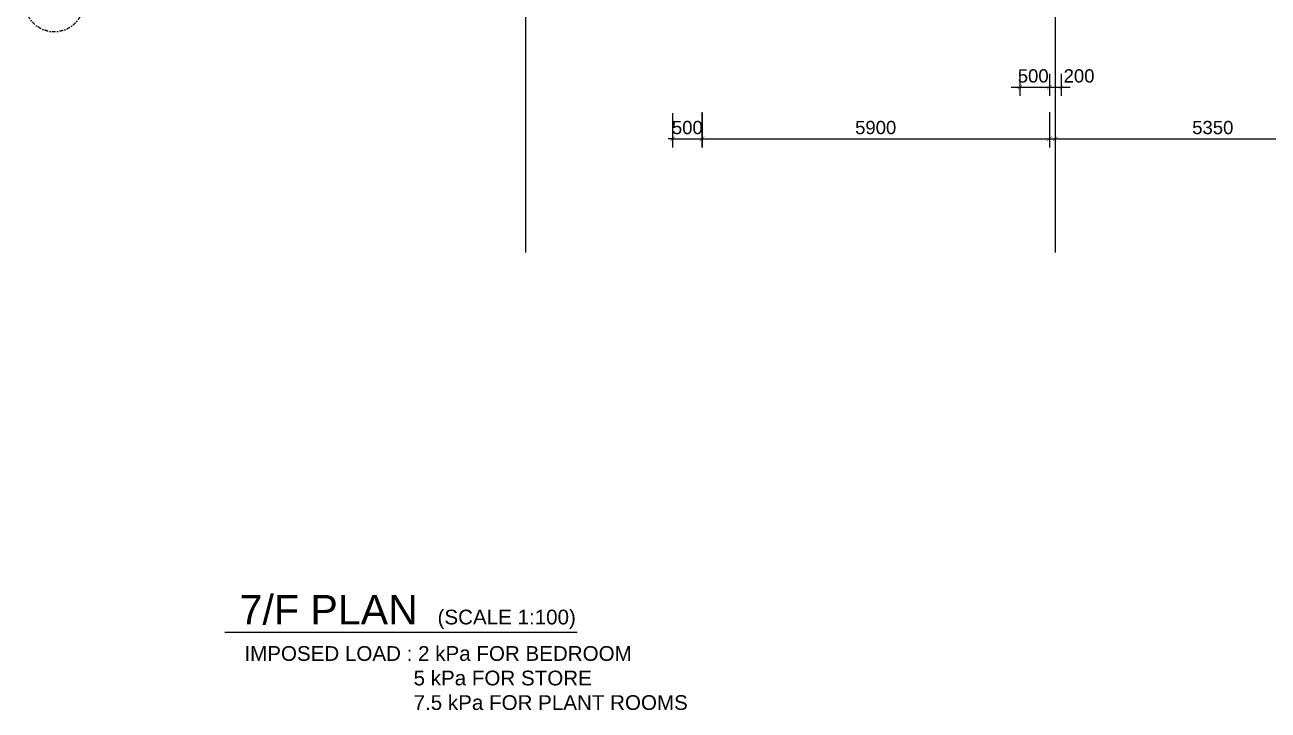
# Model space of a CAD drawing. Header units: millimetres. Extents: x -1214 to 71105, y 7230 to 56309.
# Drawn here: x 1500 to 22615, y 7230 to 18867 of the extents above; entities that cross this region are included whole.
import ezdxf

# ---------------------------------------------------------------- set-up
doc = ezdxf.new("R2010")
doc.units = ezdxf.units.MM
doc.header["$MEASUREMENT"] = 0
doc.linetypes.add('CENTERX2', pattern=[101.6, 63.5, -12.7, 12.7, -12.7])
doc.linetypes.add('DASHDOT', pattern=[25.4, 12.7, -6.35, 0, -6.35])
doc.layers.get('0').update_dxf_attribs({"color": 8})
doc.layers.get('Defpoints').update_dxf_attribs({"color": 8})
for name, color, linetype in [('DLN020__', 8, 'DASHDOT'), ('GBP Dim', 8, 'Continuous'), ('GBP Text 200', 8, 'Continuous'), ('GBP Text 250', 8, 'Continuous'), ('grid', 8, 'CENTERX2'), ('WALL-NEW', 8, 'Continuous')]:
    doc.layers.add(name, color=color, linetype=linetype)
doc.styles.add('BH', font='arial.ttf')
doc.dimstyles.new('200 GBP', dxfattribs={"dimscale": 1.5, "dimtxt": 150, "dimasz": 50, "dimexe": 100, "dimexo": 50, "dimgap": 50, "dimtad": 1, "dimdec": 0, "dimzin": 0, "dimdsep": 46, "dimtxsty": 'BH', "dimblk": 'ARCHTICK', "dimcen": 0.09, "dimdle": 100, "dimclrd": 9, "dimclre": 9, "dimclrt": 1, "dimadec": 0, "dimazin": 0, "dimtfac": 1, "dimtdec": 0, "dimtix": 1, "dimtmove": 2, "dimatfit": 3, "dimldrblk": 'ARCHTICK', "dimfxl": 300, "dimfxlon": 1, "dimtolj": 1, "dimtzin": 0, "dimarcsym": 0})

# ---------------------------------------------------------------- blocks, each defined once
blk = doc.blocks.new('A$C65CE4B9A')
at = {"layer": 'DLN020__', "ltscale": 5}
blk.add_circle((-67000, -16200), 500, dxfattribs=at)
at = {"layer": 'grid', "ltscale": 200}
for p, q in [((-59000, 10500), (-59000, -20450)), ((-50000, 10500), (-50000, -20450))]:
    blk.add_line(p, q, dxfattribs=at)
blk = doc.blocks.new('_ArchTick')
at = {"color": 0, "const_width": 0.1}
blk.add_lwpolyline([(0.5, 0.5), (-0.5, -0.5)], dxfattribs=at)
blk = doc.blocks.new('*D34')
at = {"layer": 'Defpoints', "color": 0, "transparency": 16777216}
for p in [(12501, 17445), (13001, 17445), (13001, 16933)]:
    blk.add_point(p, dxfattribs=at)
at = {"layer": 'GBP Dim', "color": 9, "lineweight": -2, "transparency": 16777216}
for p, q in [((12501, 17370), (12501, 16783)), ((13001, 17370), (13001, 16783)), ((12501, 16933), (12426, 16933)), ((12501, 16933), (13001, 16933)), ((13001, 16933), (13076, 16933))]:
    blk.add_line(p, q, dxfattribs=at)
at = {"layer": 'GBP Dim', "color": 9, "lineweight": -2, "transparency": 16777216, "xscale": 75, "yscale": 75, "zscale": 75}
blk.add_blockref('_ArchTick', (12501, 16933), dxfattribs=at)
at = {"layer": 'GBP Dim', "color": 9, "lineweight": -2, "transparency": 16777216, "xscale": 75, "yscale": 75, "zscale": 75, "rotation": 180}
blk.add_blockref('_ArchTick', (13001, 16933), dxfattribs=at)
at = {"layer": 'GBP Dim', "transparency": 16777216, "insert": (12751, 17122), "char_height": 225, "attachment_point": 5, "style": 'BH'}
blk.add_mtext('\\A1;500', dxfattribs=at)
blk = doc.blocks.new('*D144')
at = {"layer": 'Defpoints', "color": 0, "transparency": 16777216}
for p in [(13000, 23155), (18900, 18354), (18900, 16933)]:
    blk.add_point(p, dxfattribs=at)
at = {"layer": 'GBP Dim', "color": 9, "lineweight": -2, "transparency": 16777216}
for p, q in [((13000, 17383), (13000, 16783)), ((18900, 17383), (18900, 16783)), ((12850, 16933), (19050, 16933))]:
    blk.add_line(p, q, dxfattribs=at)
at = {"layer": 'GBP Dim', "color": 9, "lineweight": -2, "transparency": 16777216, "xscale": 75, "yscale": 75, "zscale": 75, "rotation": 180}
blk.add_blockref('_ArchTick', (13000, 16933), dxfattribs=at)
at = {"layer": 'GBP Dim', "color": 9, "lineweight": -2, "transparency": 16777216, "xscale": 75, "yscale": 75, "zscale": 75}
blk.add_blockref('_ArchTick', (18900, 16933), dxfattribs=at)
at = {"layer": 'GBP Dim', "transparency": 16777216, "insert": (15950, 17122), "char_height": 225, "attachment_point": 5, "style": 'BH'}
blk.add_mtext('\\A1;5900', dxfattribs=at)
blk = doc.blocks.new('*D145')
at = {"layer": 'Defpoints', "color": 0, "transparency": 16777216}
for p in [(19000, 18855), (24350, 18654), (24350, 16933)]:
    blk.add_point(p, dxfattribs=at)
at = {"layer": 'GBP Dim', "color": 9, "lineweight": -2, "transparency": 16777216}
for p, q in [((19000, 17383), (19000, 16783)), ((24350, 17383), (24350, 16783)), ((18850, 16933), (24500, 16933))]:
    blk.add_line(p, q, dxfattribs=at)
at = {"layer": 'GBP Dim', "color": 9, "lineweight": -2, "transparency": 16777216, "xscale": 75, "yscale": 75, "zscale": 75, "rotation": 180}
blk.add_blockref('_ArchTick', (19000, 16933), dxfattribs=at)
at = {"layer": 'GBP Dim', "color": 9, "lineweight": -2, "transparency": 16777216, "xscale": 75, "yscale": 75, "zscale": 75}
blk.add_blockref('_ArchTick', (24350, 16933), dxfattribs=at)
at = {"layer": 'GBP Dim', "transparency": 16777216, "insert": (21675, 17122), "char_height": 225, "attachment_point": 5, "style": 'BH'}
blk.add_mtext('\\A1;5350', dxfattribs=at)
blk = doc.blocks.new('*D170')
at = {"layer": 'Defpoints', "color": 0, "transparency": 16777216}
for p in [(18900, 19223), (18400, 18723, 0), (18900, 17809)]:
    blk.add_point(p, dxfattribs=at)
at = {"layer": 'GBP Dim', "color": 9, "lineweight": -2, "transparency": 16777216}
for p, q in [((18400, 18034), (18400, 17659)), ((18900, 18034), (18900, 17659)), ((18250, 17809), (19050, 17809))]:
    blk.add_line(p, q, dxfattribs=at)
at = {"layer": 'GBP Dim', "color": 9, "lineweight": -2, "transparency": 16777216, "xscale": 75, "yscale": 75, "zscale": 75, "rotation": 180}
blk.add_blockref('_ArchTick', (18400, 17809), dxfattribs=at)
at = {"layer": 'GBP Dim', "color": 9, "lineweight": -2, "transparency": 16777216, "xscale": 75, "yscale": 75, "zscale": 75}
blk.add_blockref('_ArchTick', (18900, 17809), dxfattribs=at)
at = {"layer": 'GBP Dim', "transparency": 16777216, "insert": (18625, 17999), "char_height": 225, "attachment_point": 5, "style": 'BH'}
blk.add_mtext('\\A1;500', dxfattribs=at)
blk = doc.blocks.new('*D205')
at = {"layer": 'Defpoints', "color": 0, "transparency": 16777216}
for p in [(18900, 18837, 0), (19100, 18858), (19100, 17809)]:
    blk.add_point(p, dxfattribs=at)
at = {"layer": 'GBP Dim', "color": 9, "lineweight": -2, "transparency": 16777216}
for p, q in [((18900, 18034), (18900, 17659)), ((19100, 18034), (19100, 17659)), ((18750, 17809), (19250, 17809))]:
    blk.add_line(p, q, dxfattribs=at)
at = {"layer": 'GBP Dim', "color": 9, "lineweight": -2, "transparency": 16777216, "xscale": 75, "yscale": 75, "zscale": 75, "rotation": 180}
blk.add_blockref('_ArchTick', (18900, 17809), dxfattribs=at)
at = {"layer": 'GBP Dim', "color": 9, "lineweight": -2, "transparency": 16777216, "xscale": 75, "yscale": 75, "zscale": 75}
blk.add_blockref('_ArchTick', (19100, 17809), dxfattribs=at)
at = {"layer": 'GBP Dim', "transparency": 16777216, "insert": (19404, 17999), "char_height": 225, "attachment_point": 5, "style": 'BH'}
blk.add_mtext('\\A1;200', dxfattribs=at)

msp = doc.modelspace()

# ---------------------------------------------------------------- linework, layer by layer
at = {"layer": 'GBP Text 250'}
msp.add_line((4897.4, 8553.1), (10877.5, 8553.1), dxfattribs=at)

# ---------------------------------------------------------------- block references
at = {"layer": 'WALL-NEW'}
msp.add_blockref('A$C65CE4B9A', (69000, 35449.9), dxfattribs=at)

# ---------------------------------------------------------------- texts
at = {"layer": 'GBP Text 200', "style": 'BH'}
msp.add_text('(SCALE 1:100) ', height=250, dxfattribs=at).set_placement((8509.1, 8685.7))
at = {"layer": 'GBP Text 200', "insert": (5228.6, 8317.1), "char_height": 250, "width": 10730.1, "attachment_point": 1, "style": 'BH'}
msp.add_mtext('IMPOSED LOAD : 2 kPa FOR BEDROOM\\P^I^I         5 kPa FOR STORE\\P^I^I         7.5 kPa FOR PLANT ROOMS', dxfattribs=at)
at = {"layer": 'GBP Text 250', "style": 'BH'}
msp.add_text('7/F PLAN ', height=500, dxfattribs=at).set_placement((5146.5, 8684.7))

# ---------------------------------------------------------------- dimensions: what is measured, and where the dimension line sits
at = {"layer": 'GBP Dim'}
for base, p1, p2, override, picture, middle in [((18900, 16932.5), (13000, 23155.2), (18900, 18354), {"dimclrt": 256, "dimfxl": 300, "dimfxlon": 1}, '*D144', (15950, 17122.4)), ((24350, 16932.5), (19000, 18855.1), (24350, 18654), {"dimclrt": 256, "dimfxl": 300, "dimfxlon": 1}, '*D145', (21675, 17122.5)), ((13001, 16932.5), (12500.9, 17445.3), (13001, 17445.3), {"dimasz": 50, "dimclrt": 256, "dimfxl": 300, "dimfxlon": 1}, '*D34', (12750.9, 17122.4))]:
    dim = msp.add_linear_dim(base=base, p1=p1, p2=p2, dimstyle='200 GBP', override=override, dxfattribs=at)
    dim.commit()
    dim.dimension.update_dxf_attribs({"geometry": picture, "text_midpoint": middle})
for base, p1, p2, picture, middle in [((18900, 17808.8), (18399.9, 18723.3, 0), (18900, 19223.3), '*D170', (18624.8, 17998.7)), ((19100, 17808.8), (18900, 18837.1, 0), (19100, 18858.1), '*D205', (19404.5, 17998.7))]:
    dim = msp.add_linear_dim(base=base, p1=p1, p2=p2, dimstyle='200 GBP', override={"dimclrt": 256, "dimfxl": 150}, dxfattribs=at)
    dim.commit()
    dim.dimension.update_dxf_attribs({"geometry": picture, "text_midpoint": middle, "dimtype": 160})

doc.saveas('drawing.dxf')
